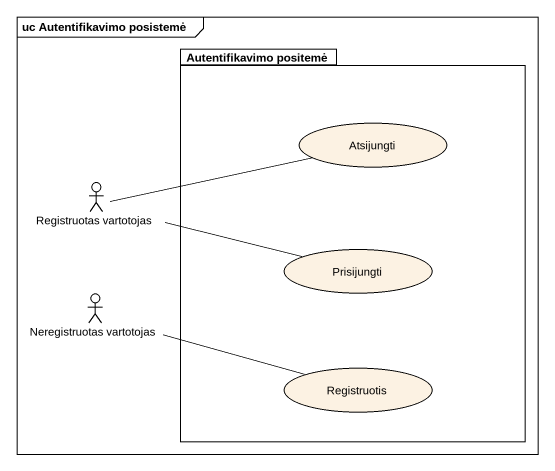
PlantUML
@startuml
mainframe uc Autentifikavimo posistemė
package "Autentifikavimo positemė" as Autentifikavimo_positemė {
  usecase Atsijungti
  usecase Prisijungti
  usecase Registruotis
}
actor "Registruotas vartotojas" as Registruotas_vartotojas
actor "Neregistruotas vartotojas" as Neregistruotas_vartotojas
Registruotas_vartotojas -right- Atsijungti
Registruotas_vartotojas -right- Prisijungti
Neregistruotas_vartotojas -right- Registruotis
@enduml
